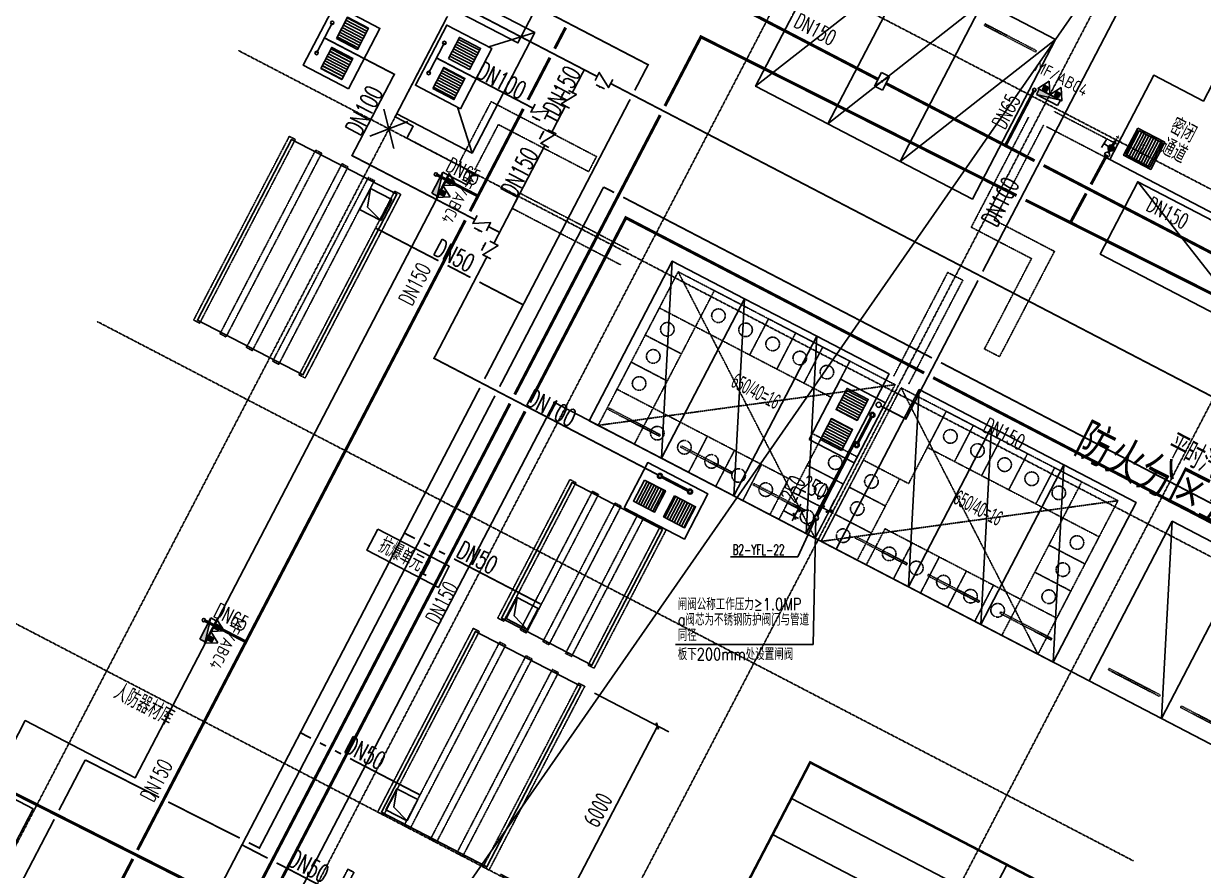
# Model space of a CAD drawing. Extents: x -1466470 to 922624, y -511729 to 590125.
# Drawn here: x -188944 to -154201, y 223114 to 248054 of the extents above; entities that cross this region are included whole.
import ezdxf

# ---------------------------------------------------------------- set-up
doc = ezdxf.new("R2010")
doc.units = 0
doc.header["$LTSCALE"] = 10
doc.header["$MEASUREMENT"] = 0
for name, pattern in [('DASH', [0.35, 0.25, -0.1]), ('X-104 B2平面$0$CENTER', [2, 1.25, -0.25, 0.25, -0.25]), ('X-104 B2平面$0$DOTE', [2.42, 2, -0.2, 0.02, -0.2]), ('X-104 B2平面$1$DASH', [0.35, 0.25, -0.1])]:
    doc.linetypes.add(name, pattern=pattern)
for name, color, linetype, plot in [('104-7 B2核心筒$0$04-不打印_辅助线', 165, 'Continuous', False), ('X-104 B2平面$0$04-不打印_辅助线', 165, 'Continuous', False), ('X-104 B2平面$0$04-不打印_面积', 5, 'Continuous', False)]:
    doc.layers.add(name, color=color, linetype=linetype, plot=plot)
for name, color, linetype in [('DIM_压力废', 3, 'Continuous'), ('EQUIP_消火栓', 7, 'Continuous'), ('EQUIP_消防', 7, 'Continuous'), ('PIPE-中水', 122, 'TG_Z'), ('PIPE-压力废', 31, 'TG_YF'), ('PIPE-消防', 1, 'Continuous'), ('PIPE-给水', 3, 'TG_J'), ('PIPE-通气', 3, 'TG_T'), ('TEXT_压力废', 7, 'Continuous'), ('TEXT_消防', 7, 'Continuous'), ('TEXT_给水', 7, 'Continuous'), ('TEXT_通气', 7, 'Continuous'), ('TWT_DASH', 8, 'DASH'), ('TWT_DIM', 3, 'Continuous'), ('TWT_LEAD', 3, 'Continuous'), ('TWT_水箱', 7, 'Continuous'), ('VALVE_压力废', 7, 'Continuous'), ('VALVE_消防', 7, 'Continuous'), ('VPIPE-压力废', 31, 'Continuous'), ('VPIPE-消防', 1, 'Continuous'), ('VPIPE-通气', 3, 'Continuous'), ('X-104 B2平面$0$$0$A-TECH_结构', 21, 'Continuous'), ('X-104 B2平面$0$02-TEXT_房间', 7, 'Continuous'), ('X-104 B2平面$0$A-I_车位', 9, 'Continuous'), ('X-104 B2平面$0$A-O_防水层', 222, 'Continuous'), ('X-104 B2平面$0$A-SUR_看线', 231, 'Continuous'), ('X-104 B2平面$0$A_AXIS-轴线', 9, 'X-104 B2平面$0$DOTE'), ('X-104 B2平面$0$SURFACE', 6, 'Continuous'), ('X-104 B2平面$0$VPIPE-消防', 1, 'Continuous'), ('X-104 B2平面$0$人防分区指标', 5, 'Continuous'), ('X-104 B2平面$0$抗爆隔墙', 151, 'Continuous'), ('X-104 B2平面$0$文字1', 7, 'Continuous'), ('X-104 B2平面$0$集水坑&', 6, 'Continuous'), ('X-104 B2平面$1$集水坑&', 7, 'Continuous'), ('水-管线-给水低', 1, 'Continuous'), ('水-设备-给水', 7, 'Continuous'), ('水-阀门-给水', 7, 'Continuous')]:
    doc.layers.add(name, color=color, linetype=linetype)
doc.layers.get('X-104 B2平面$0$A-SUR_看线').off()
doc.styles.add('_TCH_DIM_T3', font='ROS1', dxfattribs={"width": 0.8, "bigfont": 'JD'})
doc.styles.add('_TWT_PIPEDN', font='SIMPLEX', dxfattribs={"width": 0.8, "height": 3.5, "bigfont": 'HZTXT'})
doc.styles.add('_TWT_SERIAL', font='COMPLEX', dxfattribs={"width": 0.8, "height": 3.5, "bigfont": 'HZTXT'})
doc.styles.get("Standard").update_dxf_attribs({"font": 'gbenor.shx', "bigfont": 'gbcbig.shx'})
doc.styles.add('TG_LINETYPE', font='romans2.shx', dxfattribs={"width": 0.8, "height": 3, "bigfont": 'hzdf2.shx'})
doc.styles.add('X-104 B2平面$0$20150624地库ZL1_t8_t8$0$20150624地库ZL1_t8_t8$0$华通样式', font='ros1.shx', dxfattribs={"width": 0.7, "height": 3.5, "bigfont": 'jd.shx'})
doc.styles.add('X-104 B2平面$0$_TCH_SPACE', font='ros.shx', dxfattribs={"width": 0.75, "height": 5, "bigfont": 'jd.shx'})
doc.styles.add('X-104 B2平面$0$Arial', font='arial.ttf', dxfattribs={"width": 0.75, "height": 2.5})
doc.linetypes.add('TG_J', pattern='A,2,-0.3,["J",TG_LINETYPE,S=0.1,R=0,X=-0.23,Y=-0.15],0', length=2.3)
doc.linetypes.add('TG_T', pattern='A,2,-0.3,["T",TG_LINETYPE,S=0.1,R=0,X=-0.23,Y=-0.15],0', length=2.3)
doc.linetypes.add('TG_XH', pattern='A,5,-0.6,["XH",TG_LINETYPE,S=0.1,R=0,X=-0.52,Y=-0.15],0', length=5.6)
doc.linetypes.add('TG_YF', pattern='A,2,-0.6,["YF",TG_LINETYPE,S=0.1,R=0,X=-0.52,Y=-0.15],0', length=2.6)
doc.linetypes.add('TG_Z', pattern='A,2,-0.3,["Z",TG_LINETYPE,S=0.1,R=0,X=-0.23,Y=-0.15],0', length=2.3)
doc.dimstyles.new('_TWT_ARCH&&150', dxfattribs={"dimtxt": 525, "dimasz": 150, "dimexe": 375, "dimexo": 450, "dimgap": 150, "dimtad": 1, "dimdec": 0, "dimzin": 0, "dimdsep": 46, "dimtxsty": '_TCH_DIM_T3', "dimblk": 'ARCHTICK', "dimcen": 0.09, "dimclrt": 7, "dimazin": 2, "dimtfac": 1, "dimtdec": 0, "dimtix": 1, "dimtmove": 2, "dimatfit": 3, "dimfxl": 1, "dimtolj": 1, "dimtzin": 0, "dimarcsym": 0})
pattern_1 = [(180, (-432649.534, -553252.195), (-7e-15, -79.375), [])]
pattern_2 = [(180, (350, -250), (-7e-15, -79.375), [])]

# ---------------------------------------------------------------- blocks, each defined once
blk = doc.blocks.new('104-7 B2核心筒$0$1f结构')
at = {"layer": '104-7 B2核心筒$0$04-不打印_辅助线'}
for p, q in [((-400, -450), (400, 450)), ((-400, 450), (400, -450))]:
    blk.add_line(p, q, dxfattribs=at)
at = {"layer": 'Defpoints'}
for p, q in [((-400, -450), (400, 450)), ((-400, 450), (400, -450))]:
    blk.add_line(p, q, dxfattribs=at)
blk = doc.blocks.new('104-7 B2核心筒')
blk.add_blockref('104-7 B2核心筒$0$1f结构', (0, 0))
blk = doc.blocks.new('X-104 B2平面$0$jgfd')
blk.add_lwpolyline([(5300, -1200), (0, -1200), (0, 1200), (5300, 1200), (5300, -1200), (0, 1200)])
at = {"linetype": 'X-104 B2平面$1$DASH', "ltscale": 0.001}
blk.add_lwpolyline([(550, -850), (550, 850), (600, 850), (600, -850)], close=True, dxfattribs=at)
blk = doc.blocks.new('X-104 B2平面$1$A$C51037562')
at = {"layer": 'X-104 B2平面$1$集水坑&'}
h = blk.add_hatch(dxfattribs=at)
h.set_pattern_fill('ANSI31', color=256, scale=50, angle=135)
h.set_pattern_definition(pattern_1)
h.paths.add_polyline_path([(-850, 850), (-50, 850), (-50, 50), (-850, 50)])
for points in [[(-900, 900), (0, 900), (0, 0), (-900, 0)], [(-850, 850), (-50, 850), (-50, 50), (-850, 50)]]:
    blk.add_lwpolyline(points, close=True, dxfattribs=at)
blk = doc.blocks.new('X-104 B2平面$1$12ddddddj')
at = {"layer": 'X-104 B2平面$1$集水坑&', "linetype": 'Continuous'}
h = blk.add_hatch(dxfattribs=at)
h.set_pattern_fill('ANSI31', color=256, scale=50, angle=135)
h.set_pattern_definition(pattern_2)
h.paths.add_polyline_path([(3014056, 294593), (3014756, 294593), (3014756, 293893), (3014056, 293893)])
h.paths.add_polyline_path([(3014056, 293593), (3014756, 293593), (3014756, 292893), (3014056, 292893)])
for points in [[(3015056, 294743), (3013556, 294743), (3013556, 292743), (3015056, 292743)], [(3014056, 294593), (3014756, 294593), (3014756, 293893), (3014056, 293893)], [(3014056, 293593), (3014756, 293593), (3014756, 292893), (3014056, 292893)]]:
    blk.add_lwpolyline(points, close=True, dxfattribs=at)
for centre in [(3013736, 294243), (3013736, 293243)]:
    blk.add_circle(centre, 50, dxfattribs=at)
blk = doc.blocks.new('X-104 B2平面$0$A$C3A6E53F0')
at = {"color": 6, "linetype": 'X-104 B2平面$1$DASH'}
for p, q in [((0, 5100), (7200, 0)), ((7200, 5100), (0, 0)), ((0, 2400), (1500, 2400)), ((1500, -5), (1500, 2400))]:
    blk.add_line(p, q, dxfattribs=at)
for points in [[(0, 5100), (7200, 5100), (7200, 0), (0, 0)], [(0, 4200), (1200, 4200), (1200, 5100), (0, 5100)], [(1500, 5100), (1500, 3900), (2400, 3900), (2400, 5100)], [(2400, 5100), (2400, 3900), (3300, 3900), (3300, 5100)], [(3300, 5100), (3300, 3900), (4200, 3900), (4200, 5100)], [(4200, 5100), (4200, 3900), (5100, 3900), (5100, 5100)], [(5100, 5100), (5100, 3900), (6000, 3900), (6000, 5100)], [(0, 3300), (1200, 3300), (1200, 4200), (0, 4200)], [(7200, 3000), (6000, 3000), (6000, 3900), (7200, 3900)], [(0, 2400), (1200, 2400), (1200, 3300), (0, 3300)], [(7200, 2100), (6000, 2100), (6000, 3000), (7200, 3000)], [(7200, 1200), (6000, 1200), (6000, 2100), (7200, 2100)], [(1500, 0), (1500, 1200), (2400, 1200), (2400, 0)], [(2400, 0), (2400, 1200), (3300, 1200), (3300, 0)], [(3300, 0), (3300, 1200), (4200, 1200), (4200, 0)], [(4200, 0), (4200, 1200), (5100, 1200), (5100, 0)], [(5100, 0), (5100, 1200), (6000, 1200), (6000, 0)]]:
    blk.add_lwpolyline(points, close=True, dxfattribs=at)
for centre in [(500, 4650), (1950, 4500), (2850, 4500), (3750, 4500), (4650, 4500), (5550, 4500), (500, 3750), (6700, 3450), (500, 2850), (6700, 2550), (6700, 1650), (1950, 600), (2850, 600), (3750, 600), (4650, 600), (5550, 600)]:
    blk.add_circle(centre, 200, dxfattribs=at)
blk = doc.blocks.new('104 轴线')
for p, q in [((-162502, 81623), (-103332, 195290)), ((-155052, 77745), (-95881, 191411)), ((-147601, 73866), (-88430, 187532)), ((-140150, 69987), (-80979, 183654)), ((-100664, 136743), (-183422, 179824)), ((-44634, 138691), (-118433, 177109)), ((-56517, 134054), (-122866, 168593)), ((-96508, 144726), (-127022, 160610))]:
    blk.add_line(p, q)
blk = doc.blocks.new('X-104 B2平面$0$A$C026855F6')
at = {"layer": 'X-104 B2平面$0$VPIPE-消防', "linetype": 'Continuous'}
for centre in [(-118350, -32716), (-135969, -35197), (-142803, -48326)]:
    blk.add_circle(centre, 50, dxfattribs=at)
blk = doc.blocks.new('X-104 B2平面')
at = {"layer": 'X-104 B2平面$0$$0$A-TECH_结构', "linetype": 'X-104 B2平面$1$DASH'}
for points in [[(6271, 245251), (9088, 250662), (8910, 250754), (6094, 245343)], [(7047, 244847), (9864, 250258), (9686, 250350), (6870, 244939)], [(7823, 244443), (10640, 249854), (10463, 249946), (7646, 244535)], [(8599, 244039), (11416, 249449), (11239, 249542), (8422, 244131)], [(9376, 243635), (12192, 249045), (12015, 249138), (9198, 243727)], [(15226, 236473), (17350, 240553), (17173, 240646), (15049, 236566)], [(15892, 236127), (18016, 240207), (17838, 240300), (15714, 236219)], [(16557, 235781), (18681, 239861), (18504, 239953), (16379, 235873)], [(17222, 235434), (19346, 239515), (19169, 239607), (17045, 235527)], [(17887, 235088), (20011, 239168), (19834, 239261), (17710, 235180)], [(11689, 230761), (14506, 236172), (14328, 236264), (11512, 230853)], [(12465, 230357), (15282, 235768), (15105, 235860), (12288, 230449)], [(13241, 229953), (16058, 235364), (15881, 235456), (13064, 230045)], [(14018, 229549), (16834, 234960), (16657, 235052), (13840, 229641)], [(14794, 229145), (17610, 234556), (17433, 234648), (14616, 229237)], [(7536, 222777), (10815, 229074), (10637, 229167), (7359, 222869)]]:
    blk.add_lwpolyline(points, close=True, dxfattribs=at)
at = {"layer": 'X-104 B2平面$0$02-TEXT_房间'}
blk.add_lwpolyline([(11517, 239187), (13623, 238090), (13300, 237469), (11193, 238566), (11517, 239187)], dxfattribs=at)
at = {"layer": 'X-104 B2平面$0$04-不打印_辅助线'}
for points in [[(65299, 233857), (57254, 238045), (58131, 239730), (51833, 243008), (50725, 240880), (44915, 243905), (46024, 246034), (39770, 249289), (38662, 247160), (33074, 250069), (34367, 252553), (35830, 251791), (39408, 258664)], [(13551, 254256), (12028, 251329), (12560, 251052), (12375, 250698), (14326, 249681), (14142, 249327), (13610, 249604), (4375, 231863), (1137, 233549), (121, 231597), (1366, 230949), (-782, 226824)], [(-531, 226449), (6298, 222895), (16718, 242912), (56769, 222063), (58962, 226276)]]:
    blk.add_lwpolyline(points, dxfattribs=at)
at = {"layer": 'X-104 B2平面$0$04-不打印_面积', "color": 250}
blk.add_lwpolyline([(8144, 220040), (87941, 334854), (105556, 334854)], dxfattribs=at)
at = {"layer": 'X-104 B2平面$0$A-O_防水层'}
for points in [[(6205, 245341), (8976, 250663), (12080, 249047), (9310, 243725)], [(11624, 230852), (14394, 236174), (17499, 234558), (14728, 229236)]]:
    blk.add_lwpolyline(points, close=True, dxfattribs=at)
blk.add_lwpolyline([(15161, 236564), (17822, 235178), (19900, 239170), (17239, 240555), (15161, 236564)], dxfattribs=at)
at = {"layer": 'X-104 B2平面$0$人防分区指标', "color": 1, "const_width": 75}
blk.add_lwpolyline([(19262, 222737), (30366, 216956), (35352, 226536), (24249, 232316)], close=True, dxfattribs=at)
at = {"layer": 'X-104 B2平面$0$人防分区指标', "color": 1}
for points in [[(23695, 231252), (34798, 225472)], [(23141, 230187), (34244, 224407)], [(30043, 229300), (25056, 219720)]]:
    blk.add_lwpolyline(points, dxfattribs=at)
at = {"layer": 'X-104 B2平面$0$抗爆隔墙', "linetype": 'X-104 B2平面$1$DASH'}
for p, q in [((33305, 250513), (31442, 251482)), ((33074, 250069), (31211, 251039)), ((15704, 249078), (18897, 247416)), ((15473, 248634), (18666, 246972)), ((26708, 243688), (28300, 246747)), ((28744, 246516), (28300, 246747)), ((27151, 243457), (28744, 246516))]:
    blk.add_line(p, q, dxfattribs=at)
at = {"layer": 'X-104 B2平面$0$抗爆隔墙'}
blk.add_line((15704, 249078), (15473, 248634), dxfattribs=at)
at = {"layer": 'X-104 B2平面$0$抗爆隔墙', "linetype": 'X-104 B2平面$1$DASH'}
for points in [[(13929, 250001), (13929, 250001), (14853, 251776), (17957, 250159), (17726, 249715), (15066, 251101), (14373, 249770), (14373, 249770)], [(31122, 251085), (29667, 248290), (31442, 247366), (29825, 244262), (29381, 244493), (30767, 247154), (28993, 248077), (30679, 251316)]]:
    blk.add_lwpolyline(points, dxfattribs=at)
at = {"layer": 'X-104 B2平面$1$集水坑&', "linetype": 'Continuous'}
for p, q in [((14789, 253386), (16138, 253811)), ((13866, 251612), (14291, 250263))]:
    blk.add_line(p, q, dxfattribs=at)
blk.add_lwpolyline([(13921, 254966), (16138, 253811), (14291, 250263), (12074, 251417)], dxfattribs=at)
at = {"linetype": 'X-104 B2平面$0$CENTER', "rotation": 332.5001227492888}
blk.add_blockref('104-7 B2核心筒', (11843, 250975), dxfattribs=at)
at = {"layer": 'X-104 B2平面$0$A-I_车位', "xscale": -1}
for p, rotation in [((11494, 257019), 152.500000000127), ((18805, 241825), 242.5000000001245), ((20934, 240717), 242.5000000001245), ((23063, 239609), 242.5000000001245), ((26079, 238039), 242.5000000001245), ((28207, 236931), 242.5000000001245), ((30336, 235823), 242.5000000001245), ((33529, 234160), 242.5000000001245), ((35658, 233052), 242.5000000001245)]:
    blk.add_blockref('X-104 B2平面$0$jgfd', p, dxfattribs=dict(at, rotation=rotation))
at = {"layer": 'X-104 B2平面$0$A-I_车位'}
for p, rotation in [((26155, 256377), 242.5000000001566), ((28283, 255269), 242.5000000001566), ((30412, 254160), 242.5000000001566), ((38045, 245903), 152.5000000001624)]:
    blk.add_blockref('X-104 B2平面$0$jgfd', p, dxfattribs=dict(at, rotation=rotation))
at = {"layer": 'X-104 B2平面$0$A-SUR_看线'}
blk.add_blockref('X-104 B2平面$0$A$C026855F6', (149199, 284830), dxfattribs=at)
at = {"layer": 'X-104 B2平面$0$A_AXIS-轴线', "rotation": 7.045863037328646e-07}
blk.add_blockref('104 轴线', (130274, 84690), dxfattribs=at)
at = {"layer": 'X-104 B2平面$0$SURFACE', "rotation": 152.5000000001263}
blk.add_blockref('X-104 B2平面$0$A$C3A6E53F0', (26748, 243440), dxfattribs=at)
at = {"layer": 'X-104 B2平面$0$SURFACE', "xscale": -1, "rotation": 152.499972250772}
blk.add_blockref('X-104 B2平面$0$A$C3A6E53F0', (26925, 243348), dxfattribs=at)
at = {"layer": 'X-104 B2平面$1$集水坑&', "color": 1, "linetype": 'Continuous', "xscale": -1, "rotation": 152.5000000001351}
blk.add_blockref('X-104 B2平面$1$12ddddddj', (-2527636, 1905794), dxfattribs=at)
at = {"layer": 'X-104 B2平面$1$集水坑&', "linetype": 'Continuous', "xscale": -1}
for p, rotation in [((-2524332, 1905210), 152.4998697470556), ((1672405, 2778108), 62.50013025319121)]:
    blk.add_blockref('X-104 B2平面$1$12ddddddj', p, dxfattribs=dict(at, rotation=rotation))
at = {"layer": 'X-104 B2平面$1$集水坑&', "xscale": -1, "rotation": 62.5002222897244}
blk.add_blockref('X-104 B2平面$1$A$C51037562', (34277, 249781), dxfattribs=at)
at = {"layer": 'X-104 B2平面$1$集水坑&', "linetype": 'Continuous', "rotation": 152.5000141866211}
blk.add_blockref('X-104 B2平面$1$12ddddddj', (2834702, -888930), dxfattribs=at)
at = {"layer": 'X-104 B2平面$0$02-TEXT_房间', "style": 'X-104 B2平面$0$_TCH_SPACE', "width": 0.75}
for s, height, p in [('密闭', 520.9, (34792, 250882, 0)), ('通道', 520.9, (34521, 250275)), ('平时汽车库', 744.2, (34682, 241395, 0)), ('抗爆单元1', 482.2, (11494, 238544)), ('人防器材库', 520.9, (3695, 234222))]:
    blk.add_text(s, height=height, rotation=332.5, dxfattribs=at).set_placement(p)
at = {"layer": 'X-104 B2平面$0$02-TEXT_房间', "color": 1, "style": 'X-104 B2平面$0$Arial', "width": 0.75}
blk.add_text('防火分区五：2044.36㎡', height=1000, rotation=333.046, dxfattribs=at).set_placement((31981, 241493))
at = {"layer": 'X-104 B2平面$0$04-不打印_辅助线', "style": 'X-104 B2平面$0$_TCH_SPACE', "width": 0.529412}
for p in [(21884, 243399), (28433, 239962)]:
    blk.add_text('650/40=16', height=446.2, rotation=332.5, dxfattribs=at).set_placement(p)
blk = doc.blocks.new('X-104 B2平面$0$A$C51037562')
at = {"layer": 'X-104 B2平面$0$集水坑&'}
h = blk.add_hatch(dxfattribs=at)
h.set_pattern_fill('ANSI31', color=256, scale=50, angle=135)
h.set_pattern_definition(pattern_1)
h.paths.add_polyline_path([(-850, 850), (-50, 850), (-50, 50), (-850, 50)])
for points in [[(-900, 900), (0, 900), (0, 0), (-900, 0)], [(-850, 850), (-50, 850), (-50, 50), (-850, 50)]]:
    blk.add_lwpolyline(points, close=True, dxfattribs=at)
at = {"layer": 'X-104 B2平面$0$文字1', "style": 'X-104 B2平面$0$20150624地库ZL1_t8_t8$0$20150624地库ZL1_t8_t8$0$华通样式', "width": 0.7}
blk.add_text('JSK2', height=175, dxfattribs=at).set_placement((-608, 407))
blk = doc.blocks.new('X-104 B2平面$0$12ddddddj')
at = {"layer": 'X-104 B2平面$0$集水坑&', "linetype": 'Continuous'}
h = blk.add_hatch(dxfattribs=at)
h.set_pattern_fill('ANSI31', color=256, scale=50, angle=135)
h.set_pattern_definition(pattern_2)
h.paths.add_polyline_path([(3014056, 294593), (3014756, 294593), (3014756, 293893), (3014056, 293893)])
h.paths.add_polyline_path([(3014056, 293593), (3014756, 293593), (3014756, 292893), (3014056, 292893)])
for points in [[(3015056, 294743), (3013556, 294743), (3013556, 292743), (3015056, 292743)], [(3014056, 294593), (3014756, 294593), (3014756, 293893), (3014056, 293893)], [(3014056, 293593), (3014756, 293593), (3014756, 292893), (3014056, 292893)]]:
    blk.add_lwpolyline(points, close=True, dxfattribs=at)
for centre in [(3013736, 294243), (3013736, 293243)]:
    blk.add_circle(centre, 50, dxfattribs=at)
blk = doc.blocks.new('$VALVE$00000497')
for p, q in [((78, 138), (-78, 138)), ((0, 50), (0, 138))]:
    blk.add_line(p, q)
at = {"const_width": 49.6}
blk.add_lwpolyline([(25, 0, 1), (-25, 0, 1)], format="xyb", close=True, dxfattribs=at)
blk.add_circle((0, 0), 50)
blk = doc.blocks.new('$TwtSys$00000320')
at = {"const_width": 20}
for points in [[(0, 0), (0, -121)], [(-37, -83), (37, -83)]]:
    blk.add_lwpolyline(points, dxfattribs=at)
blk = doc.blocks.new('dfgdfgsdfgsdgdfgsdg')
at = {"layer": '水-管线-给水低', "linetype": 'Continuous', "ltscale": 1.5, "const_width": 90}
blk.add_lwpolyline([(-126574, 248570), (-126363, 248231)], dxfattribs=at)
at = {"layer": '水-管线-给水低', "linetype": 'Continuous'}
blk.add_circle((-126614, 248634), 75, dxfattribs=at)
at = {"layer": '水-设备-给水', "xscale": 1.5, "yscale": 1.5, "zscale": 1.5, "rotation": 32.01380127646564}
blk.add_blockref('$TwtSys$00000320', (-126363, 248231), dxfattribs=at)
at = {"layer": '水-阀门-给水', "xscale": 1.8, "yscale": 1.8, "zscale": 1.8, "rotation": 302.0138012764656}
blk.add_blockref('$VALVE$00000497', (-126491, 248436), dxfattribs=at)
blk = doc.blocks.new('$TWTSYS$00000546')
h = blk.add_hatch()
h.set_pattern_fill('ANSI31', color=256, scale=200, style=0)
h.set_pattern_definition([(45, (-38543.802, -6670.83), (-17.67767, 17.67767), [])])
h.paths.add_polyline_path([(-65, 174), (65, 174), (65, 44), (-65, 44)])
for points in [[(0, 344), (-198, 0), (198, 0)], [(-65, 174), (65, 174), (65, 44), (-65, 44)]]:
    blk.add_lwpolyline(points, close=True)
blk = doc.blocks.new('$TwtSys$00000434')
for p, q in [((-0.5, 0.5), (-0.5, -0.5)), ((-0.5, -0.5), (0.5, 0.5)), ((0.5, 0.5), (-0.5, 0.5)), ((0.5, -0.5), (0.5, 0.5)), ((-0.5, -0.5), (0.5, -0.5))]:
    blk.add_line(p, q)
blk.add_solid([(0.5, -0.5), (0.5, 0.5), (-0.5, -0.5)])
blk = doc.blocks.new('$VALVE$00000763')
for p, q in [((-72, -125), (72, 125)), ((-72, 125), (72, 125)), ((-72, -125), (-72, 125)), ((72, -125), (72, 125)), ((-72, -125), (72, -125))]:
    blk.add_line(p, q)
at = {"const_width": 21.1}
blk.add_lwpolyline([(0, -11, 1), (0, 11, 1)], format="xyb", close=True, dxfattribs=at)
for p in [(-72, 0), (72, 0)]:
    blk.add_point(p)
at = {"color": 7, "flags": 9}
for tag in ['XSIZE', 'YSIZE']:
    blk.add_attdef(tag, (0, 0), '', height=0.5, rotation=90, dxfattribs=at)
blk = doc.blocks.new('_ArchTick')
at = {"color": 0, "linetype": 'ByBlock', "const_width": 0.4}
blk.add_lwpolyline([(-0.5, -0.5), (0.5, 0.5)], dxfattribs=at)
blk = doc.blocks.new('*D116')
at = {"layer": 'Defpoints', "color": 0, "transparency": 16777216}
for p in [(-172532, 228538), (-170281, 227366), (-175302, 223216)]:
    blk.add_point(p, dxfattribs=at)
at = {"layer": 'TWT_DIM', "color": 0, "lineweight": -2, "transparency": 16777216}
for p, q in [((-172132, 228330), (-169948, 227193)), ((-173051, 222044), (-170281, 227366)), ((-174903, 223008), (-172718, 221871))]:
    blk.add_line(p, q, dxfattribs=at)
at = {"layer": 'TWT_DIM', "color": 0, "lineweight": -2, "transparency": 16777216, "xscale": 150, "yscale": 150, "zscale": 150}
for p, rotation in [((-170281, 227366), 62.50001387500741), ((-173051, 222044), 242.5000138750074)]:
    blk.add_blockref('_ArchTick', p, dxfattribs=dict(at, rotation=rotation))
at = {"layer": 'TWT_DIM', "color": 7, "transparency": 16777216, "insert": (-172032, 224895), "char_height": 525, "attachment_point": 5, "rotation": 62.5, "style": '_TCH_DIM_T3'}
blk.add_mtext('\\A1;6000', dxfattribs=at)
blk = doc.blocks.new('*D126')
at = {"layer": 'Defpoints', "color": 0, "transparency": 16777216}
for p in [(-165610, 233496), (-165224, 233696), (-165388, 233381)]:
    blk.add_point(p, dxfattribs=at)
at = {"layer": 'TWT_DIM', "color": 0, "lineweight": -2, "transparency": 16777216}
for p, q in [((-165446, 233812), (-165579, 233881)), ((-165402, 233896), (-165273, 234144)), ((-165180, 233780), (-165051, 234029)), ((-165446, 233812), (-165224, 233696)), ((-165224, 233696), (-165091, 233627))]:
    blk.add_line(p, q, dxfattribs=at)
at = {"layer": 'TWT_DIM', "color": 0, "lineweight": -2, "transparency": 16777216, "xscale": 150, "yscale": 150, "zscale": 150}
for p, rotation in [((-165446, 233812), 332.5000141866208), ((-165224, 233696), 152.5000141866208)]:
    blk.add_blockref('_ArchTick', p, dxfattribs=dict(at, rotation=rotation))
at = {"layer": 'TWT_DIM', "color": 7, "transparency": 16777216, "insert": (-165657, 234386), "char_height": 525, "attachment_point": 5, "rotation": 332.5, "style": '_TCH_DIM_T3'}
blk.add_mtext('\\A1;250', dxfattribs=at)
blk = doc.blocks.new('*D127')
at = {"layer": 'Defpoints', "color": 0, "transparency": 16777216}
for p in [(-166128, 233766), (-165610, 233496), (-165725, 233275)]:
    blk.add_point(p, dxfattribs=at)
at = {"layer": 'TWT_DIM', "color": 0, "lineweight": -2, "transparency": 16777216}
for p, q in [((-166009, 233704), (-166460, 233939)), ((-166128, 233766), (-166058, 233899)), ((-166124, 233482), (-166576, 233717)), ((-166243, 233544), (-166312, 233411)), ((-166243, 233544), (-166128, 233766))]:
    blk.add_line(p, q, dxfattribs=at)
at = {"layer": 'TWT_DIM', "color": 0, "lineweight": -2, "transparency": 16777216, "xscale": 150, "yscale": 150, "zscale": 150}
for p, rotation in [((-166128, 233766), 242.4987784513766), ((-166243, 233544), 62.49877845137664)]:
    blk.add_blockref('_ArchTick', p, dxfattribs=dict(at, rotation=rotation))
at = {"layer": 'TWT_DIM', "color": 7, "transparency": 16777216, "insert": (-166285, 234358), "char_height": 525, "attachment_point": 5, "rotation": 62.4988, "style": '_TCH_DIM_T3'}
blk.add_mtext('\\A1;250', dxfattribs=at)
blk = doc.blocks.new('$VALVE$00000315')
blk.add_line((-75, 125), (75, 125))
blk.add_lwpolyline([(-125, -75), (-125, 75), (125, -75), (125, 75)])
for p in [(-125, 0), (125, 0)]:
    blk.add_point(p)
blk.add_solid([(0, 125), (0, 150), (75, 125)])

msp = doc.modelspace()

# ---------------------------------------------------------------- hatches: boundary and pattern name
at = {"layer": 'PIPE-中水', "linetype": 'TG_Z'}
for points in [[(-181998.7, 223772), (-182010.6, 223748.5), (-181987.4, 223736.8)], [(-181998.7, 223772), (-181975.4, 223759.8), (-181987.4, 223736.8)]]:
    msp.add_hatch(color=256, dxfattribs=at).paths.add_polyline_path(points)
at = {"layer": 'PIPE-压力废', "linetype": 'TG_YF'}
for points in [[(-178026.9, 246561.6), (-178014.8, 246584.8), (-177991.5, 246572.7)], [(-178026.9, 246561.6), (-178003.6, 246549.4), (-177991.5, 246572.7)], [(-179273.3, 244167.3), (-179296.6, 244179.4), (-179308.7, 244156.1)], [(-179273.3, 244167.3), (-179285.4, 244144), (-179308.7, 244156.1)], [(-176857.1, 238196.2), (-176880.4, 238208.4), (-176892.5, 238185.1)], [(-176857.1, 238196.2), (-176869.2, 238173), (-176892.5, 238185.1)]]:
    msp.add_hatch(color=256, dxfattribs=at).paths.add_polyline_path(points)
at = {"layer": 'PIPE-消防', "linetype": 'TG_XH'}
for points in [[(-171207.5, 242336), (-171247.4, 242356.8), (-171226.6, 242396.7)], [(-171207.5, 242336), (-171186.7, 242375.9), (-171226.6, 242396.7)]]:
    msp.add_hatch(color=256, dxfattribs=at).paths.add_polyline_path(points)
at = {"layer": 'PIPE-给水', "linetype": 'Continuous'}
for points in [[(-168998.1, 247663.1), (-169038, 247683.9), (-169017.5, 247723.3)], [(-168998.1, 247663.1), (-168977.9, 247703.3), (-169017.5, 247723.3)]]:
    msp.add_hatch(color=256, dxfattribs=at).paths.add_polyline_path(points)
at = {"layer": 'PIPE-给水', "linetype": 'TG_J'}
for points in [[(-170552.8, 246842.1), (-170540.7, 246865.4), (-170517.4, 246853.3)], [(-170552.8, 246842.1), (-170529.6, 246830), (-170517.4, 246853.3)]]:
    msp.add_hatch(color=6, dxfattribs=at).paths.add_polyline_path(points)
at = {"layer": 'PIPE-通气'}
for points in [[(-162962.3, 236409.2), (-162974.4, 236385.9), (-162951.2, 236373.8)], [(-162962.3, 236409.2), (-162939, 236397), (-162951.2, 236373.8)]]:
    msp.add_hatch(color=256, dxfattribs=at).paths.add_polyline_path(points)

# ---------------------------------------------------------------- linework, layer by layer
at = {"layer": 'DIM_压力废'}
for p, q in [((-165610.6, 233494.3), (-166140.6, 232349)), ((-166140.6, 232349), (-168125.9, 232349))]:
    msp.add_line(p, q, dxfattribs=at)
at = {"layer": 'PIPE-中水', "linetype": 'TG_Z', "ltscale": 1.5, "const_width": 52.5}
for points in [[(-171864.1, 243240.4), (-174925.4, 237359.7)], [(-171863.6, 243241.3), (-171864.1, 243240.4)], [(-171864.1, 243240.4), (-171553.7, 243078.8)], [(-171287.5, 242940.2), (-162195.4, 238207.2)], [(-161929.3, 238068.6), (-135895.8, 224516.5)], [(-175063.9, 237093.6), (-181998.7, 223772)], [(-187130.1, 226367.6), (-187901, 224886.6)], [(-187130.1, 226367.6), (-184952.8, 225266.2)], [(-184685.1, 225130.8), (-182578.8, 224065.4)], [(-188039.6, 224620.5), (-189092.3, 222598.2)], [(-182311.1, 223929.9), (-181998.7, 223772)]]:
    msp.add_lwpolyline(points, dxfattribs=at)
at = {"layer": 'PIPE-压力废', "ltscale": 1.5, "const_width": 52.5}
for points in [[(-178709.5, 249960.8), (-172433.6, 246693.8)], [(-172781.9, 246024.7), (-172433.6, 246693.8)], [(-173218.5, 245186), (-172989.7, 245625.5)], [(-173385, 244866.2), (-173218.5, 245186)], [(-174926.7, 241904.6), (-173592.8, 244467)]]:
    msp.add_lwpolyline(points, dxfattribs=at)
at = {"layer": 'PIPE-压力废', "linetype": 'TG_YF', "ltscale": 1.5, "const_width": 52.5}
for points in [[(-180084.8, 247632.8), (-179853.9, 248076.3)], [(-180315.7, 247189.3), (-180084.8, 247632.8)], [(-180084.8, 247632.8), (-178026.9, 246561.6)], [(-176784.6, 247042.2), (-176553.7, 247485.7)], [(-177015.5, 246598.7), (-176784.6, 247042.2)], [(-176784.6, 247042.2), (-173944, 245563.5)], [(-172433.6, 246693.8), (-172054.3, 246496.4)], [(-179273.3, 244167.3), (-178026.9, 246561.6)], [(-171655.2, 246288.6), (-134469.7, 226931.2)], [(-173544.9, 245355.7), (-173218.6, 245185.9)], [(-179273.3, 244167.3), (-175652.1, 242282.2)], [(-175253, 242074.4), (-174926.7, 241904.6)], [(-175093.1, 241584.9), (-174926.7, 241904.6)], [(-176857.1, 238196.2), (-175300.9, 241185.7)], [(-176857.1, 238196.2), (-170271.4, 234767.9)]]:
    msp.add_lwpolyline(points, dxfattribs=at)
at = {"layer": 'PIPE-压力废', "linetype": 'Continuous', "ltscale": 1.5, "const_width": 90}
for points in [[(-163984.2, 236462), (-164376.7, 235708)], [(-165575.8, 233563.3), (-164450.8, 235773.9)], [(-169384.3, 234306.2), (-170138.3, 234698.6)]]:
    msp.add_lwpolyline(points, dxfattribs=at)
at = {"layer": 'PIPE-消防', "linetype": 'TG_XH', "ltscale": 1.5, "const_width": 90}
for points in [[(-171644.5, 250506.4), (-163780.1, 246412.4)], [(-172981.8, 247937.4), (-173305, 247316.5)], [(-173443.5, 247050.4), (-174090, 245808.6)], [(-163550, 246292.6), (-160031.6, 244461.1)], [(-159181.4, 246094.3), (-160031.6, 244461.1)], [(-174228.5, 245542.5), (-175798.1, 242527.3)], [(-160031.6, 244461.1), (-159172.6, 244013.9)], [(-158906.5, 243875.4), (-150879.4, 239696.7)], [(-176800, 243612.6), (-175564.6, 242976)], [(-175936.6, 242261.2), (-182398.8, 229847.5)], [(-171207.5, 242336), (-174038.4, 236898)], [(-171207.5, 242336), (-162425.8, 237764.6)], [(-162159.7, 237626), (-148308.8, 230415.7)], [(-174176.9, 236631.9), (-181877.3, 221839.6)], [(-183634.2, 230484.2), (-182398.8, 229847.5)], [(-182398.8, 229847.5), (-185589.9, 223717.6)], [(-185728.4, 223451.4), (-186864.3, 221269.3)]]:
    msp.add_lwpolyline(points, dxfattribs=at)
at = {"layer": 'PIPE-给水', "color": 6, "linetype": 'TG_J', "ltscale": 1.5, "const_width": 52.5}
for points in [[(-178247.7, 250847.8), (-170552.8, 246842.1)], [(-170552.8, 246842.1), (-170945.3, 246088.2)], [(-171083.8, 245822.1), (-174233.6, 239771.5)], [(-174233.6, 239771.5), (-175368.9, 237590.6)], [(-175507.4, 237324.5), (-177732.4, 233050.3)], [(-177732.4, 233050.3), (-180793.5, 227170.1)], [(-180793.5, 227170.1), (-182513.2, 223866.4)], [(-182513.2, 223866.4), (-183215.9, 222516.7)]]:
    msp.add_lwpolyline(points, dxfattribs=at)
at = {"layer": 'PIPE-给水', "linetype": 'Continuous', "ltscale": 1.5, "const_width": 90}
for points in [[(-168998.1, 247663.1), (-170058.3, 245626.4)], [(-159705.4, 242990.3), (-168998.1, 247663.1)], [(-170196.8, 245360.3), (-174481.9, 237128.9)], [(-157039.1, 244193.5), (-157510.9, 243318)], [(-158117.7, 242192), (-159437.4, 242855.6)], [(-157653.2, 243053.9), (-158117.7, 242192)], [(-139995, 233078.9), (-158117.7, 242192)], [(-174620.4, 236862.8), (-182388.7, 221939.9)], [(-189662.7, 225609.6), (-179091.1, 220262.2)]]:
    msp.add_lwpolyline(points, dxfattribs=at)
at = {"layer": 'PIPE-给水', "linetype": 'TG_J', "ltscale": 1.5, "const_width": 52.5}
for points in [[(-178579.6, 242033.9), (-176726.3, 241069.1)], [(-176460.2, 240930.6), (-175785.6, 240579.4)], [(-175519.5, 240440.9), (-174233.6, 239771.5)], [(-177732.4, 233050.3), (-177422, 232888.7)], [(-177155.9, 232750.2), (-176978.4, 232657.8)], [(-176712.3, 232519.3), (-176534.9, 232427)], [(-176268.8, 232288.4), (-173724, 230963.7)], [(-180793.5, 227170.1), (-180483, 227008.5)], [(-180216.9, 226870), (-180039.5, 226777.6)], [(-179773.4, 226639.1), (-179596, 226546.7)], [(-179329.9, 226408.2), (-177260.9, 225331.2)], [(-182513.2, 223866.4), (-181759.3, 223473.9)], [(-181493.2, 223335.4), (-178875.1, 221972.5)]]:
    msp.add_lwpolyline(points, dxfattribs=at)
at = {"layer": 'PIPE-通气', "ltscale": 1.5, "const_width": 52.5}
for points in [[(-160700.1, 240754.9), (-156535.1, 248755.7)], [(-162962.3, 236409.2), (-160838.6, 240488.8)], [(-163697.1, 236791.7), (-162962.3, 236409.2)]]:
    msp.add_lwpolyline(points, dxfattribs=at)
at = {"layer": 'TWT_DASH'}
for points in [[(-183759.1, 239230.8), (-180942.4, 244641.6), (-181119.8, 244733.9), (-183936.5, 239323.2)], [(-182983, 238826.8), (-180166.3, 244237.6), (-180343.7, 244329.9), (-183160.4, 238919.1)], [(-182206.8, 238422.8), (-179390.2, 243833.5), (-179567.6, 243925.9), (-182384.2, 238515.1)], [(-181430.7, 238018.7), (-178614, 243429.5), (-178791.4, 243521.9), (-181608.1, 238111.1)], [(-180654.6, 237614.7), (-177837.9, 243025.5), (-178015.3, 243117.8), (-180832, 237707.1)], [(-174803.8, 230453.2), (-172679.7, 234533.5), (-172857.1, 234625.8), (-174981.2, 230545.6)], [(-174138.5, 230106.9), (-172014.5, 234187.2), (-172191.9, 234279.5), (-174315.9, 230199.3)], [(-173473.2, 229760.6), (-171349.2, 233840.9), (-171526.6, 233933.2), (-173650.6, 229853)], [(-172808, 229414.3), (-170683.9, 233494.6), (-170861.3, 233586.9), (-172985.4, 229506.7)], [(-172142.7, 229068), (-170018.7, 233148.2), (-170196.1, 233240.6), (-172320.1, 229160.3)], [(-178341, 224741.1), (-175524.3, 230151.9), (-175701.7, 230244.3), (-178518.4, 224833.5)], [(-177564.8, 224337.1), (-174748.2, 229747.9), (-174925.6, 229840.2), (-177742.2, 224429.5)], [(-176788.7, 223933.1), (-173972, 229343.9), (-174149.4, 229436.2), (-176966.1, 224025.4)], [(-176012.6, 223529.1), (-173195.9, 228939.8), (-173373.3, 229032.2), (-176190, 223621.4)], [(-175236.4, 223125), (-172419.8, 228535.8), (-172597.2, 228628.1), (-175413.8, 223217.4)], [(-182495.3, 216760.8), (-179216.9, 223058.5), (-179394.3, 223150.9), (-182672.7, 216853.1)]]:
    msp.add_lwpolyline(points, close=True, dxfattribs=at)
at = {"layer": 'TWT_LEAD'}
for p, q in [((-165610.6, 233494.3), (-165689.6, 229764.2)), ((-165610.6, 233494.3), (-165689.6, 229764.2)), ((-165689.6, 229764.2), (-169750.6, 229764.2))]:
    msp.add_line(p, q, dxfattribs=at)
at = {"layer": 'TWT_水箱'}
for p, q in [((-178726, 243199.1, 90.4), (-178813.1, 242652.6, 90.4)), ((-178428.3, 242255, 90.4), (-178813.1, 242652.6, 90.4)), ((-174414.2, 231153.8, -114.8), (-174501.4, 230607.4, -114.8)), ((-174116.5, 230209.7, -114.8), (-174501.4, 230607.4, -114.8)), ((-177951.1, 225521.3, 90.4), (-178038.3, 224974.9, 90.4)), ((-177653.4, 224577.2, 90.4), (-178038.3, 224974.9, 90.4))]:
    msp.add_line(p, q, dxfattribs=at)
for points in [[(-180720.2, 237705.2), (-177949.7, 243027.3), (-181054.2, 244643.4), (-183824.7, 239321.4)], [(-178428.3, 242255), (-178105, 242875.9), (-178726, 243199.1), (-179049.2, 242578.2)], [(-172208.3, 229158.5), (-170130.5, 233150.1), (-172791.5, 234535.3), (-174869.4, 230543.8)], [(-174116.5, 230209.7), (-173793.3, 230830.6), (-174414.2, 231153.8), (-174737.4, 230532.9)], [(-175302, 223215.5), (-172531.6, 228537.6), (-175636.1, 230153.7), (-178406.6, 224831.7)], [(-177653.4, 224577.2), (-177330.2, 225198.1), (-177951.1, 225521.3), (-178274.3, 224900.4)]]:
    msp.add_lwpolyline(points, close=True, dxfattribs=at)
at = {"layer": 'VPIPE-压力废', "linetype": 'Continuous'}
for centre in [(-163949.6, 236528.5), (-164411.3, 235641.5), (-170204.8, 234733.3), (-169317.8, 234271.5), (-165609.8, 233496.4)]:
    msp.add_circle(centre, 75, dxfattribs=at)
at = {"layer": 'VPIPE-消防', "linetype": 'Continuous'}
for centre in [(-159178.4, 246100.2), (-176800, 243612.6), (-183634.2, 230484.2)]:
    msp.add_circle(centre, 50, dxfattribs=at)
at = {"layer": 'VPIPE-通气', "linetype": 'Continuous'}
msp.add_circle((-163763.7, 236826.3), 75, dxfattribs=at)

# ---------------------------------------------------------------- block references
msp.add_blockref('X-104 B2平面', (-190030.1, -6020))
at = {"rotation": 116.6698916301988}
msp.add_blockref('dfgdfgsdfgsdgdfgsdg', (8311, 468935.9, -67187.3), dxfattribs=at)
at = {"layer": 'EQUIP_消火栓', "xscale": 700, "yscale": 180, "zscale": 700}
for p, rotation in [((-158764.7, 245881.1), 152.4926004040277), ((-176679.5, 243324.4), 242.5000135128928), ((-183513.7, 230196), 242.5000135128928)]:
    msp.add_blockref('$TwtSys$00000434', p, dxfattribs=dict(at, rotation=rotation))
at = {"layer": 'EQUIP_消防', "xscale": -1, "rotation": 332.5002316161206}
for p in [(-158899.1, 246052.6), (-158547.2, 245869.3)]:
    msp.add_blockref('$TWTSYS$00000546', p, dxfattribs=at)
at = {"layer": 'EQUIP_消防', "rotation": 242.5000135128928}
for p in [(-176508.1, 243458.8), (-176691.3, 243106.8), (-183342.3, 230330.4), (-183525.5, 229978.4)]:
    msp.add_blockref('$TWTSYS$00000546', p, dxfattribs=at)
at = {"layer": 'VALVE_压力废', "zscale": 1.8}
for p, xscale, yscale, rotation in [((-171854.7, 246392.5), -1.8, -1.8, 332.5001227444201), ((-172885.8, 245825.1), 1.8, 1.8, 62.50012274756306), ((-173744.4, 245459.6), 1.8, -1.8, 332.5001227444202), ((-173488.9, 244666.6), 1.8, 1.8, 62.50012274756303), ((-175452.6, 242178.3), 1.8, -1.8, 332.5001227435188), ((-175197, 241385.3), 1.8, 1.8, 62.50012274756279)]:
    msp.add_blockref('$VALVE$00000315', p, dxfattribs=dict(at, xscale=xscale, yscale=yscale, rotation=rotation))
at = {"layer": 'VALVE_消防', "xscale": -1.8, "yscale": -1.8, "zscale": 1.8, "rotation": 332.4999861254489}
msp.add_blockref('$VALVE$00000763', (-163665.1, 246352.5), dxfattribs=at)
at = {"layer": 'X-104 B2平面$0$集水坑&', "linetype": 'Continuous', "xscale": -1}
for p, rotation in [((-2717662.5, 1899780.2), 152.4998697470556), ((-2714362.3, 1899189.6), 152.4998697470556), ((1482374.5, 2772087.6), 62.50013025319121)]:
    msp.add_blockref('X-104 B2平面$0$12ddddddj', p, dxfattribs=dict(at, rotation=rotation))
at = {"layer": 'X-104 B2平面$0$集水坑&', "xscale": -1, "rotation": 62.5002222897244}
msp.add_blockref('X-104 B2平面$0$A$C51037562', (-155753.3, 243761.1), dxfattribs=at)
at = {"layer": 'X-104 B2平面$0$集水坑&', "linetype": 'Continuous', "rotation": 152.5000141866211}
msp.add_blockref('X-104 B2平面$0$12ddddddj', (2644672, -894949.8), dxfattribs=at)

# ---------------------------------------------------------------- texts
at = {"layer": 'DIM_压力废', "color": 7, "style": '_TWT_SERIAL', "width": 0.64}
msp.add_text('B2-YFL-22', height=300, dxfattribs=at).set_placement((-168065.9, 232409))
at = {"layer": 'TEXT_压力废', "linetype": 'TG_YF', "style": '_TWT_PIPEDN', "width": 0.64}
for rotation, p in [(332.50012, (-175644.2, 246490.9)), (62.50012, (-179026.9, 244721.8)), (332.5, (-174173.6, 236841.6))]:
    msp.add_text('DN100', height=525, rotation=rotation, dxfattribs=at).set_placement(p)
at = {"layer": 'TEXT_压力废', "style": '_TWT_PIPEDN', "width": 0.64}
for p in [(-173202.9, 245297.3), (-174449.4, 242902.6)]:
    msp.add_text('DN150', height=525, rotation=62.50012, dxfattribs=at).set_placement(p)
at = {"layer": 'TEXT_消防', "linetype": 'TG_XH', "style": '_TWT_PIPEDN', "width": 0.64}
for s, rotation, p in [('DN150', 332.49999, (-166299.8, 247977.8)), ('DN65', 62.50004, (-160049.9, 244913.3)), ('DN65', 332.73733, (-176548.6, 243736.1)), ('DN150', 332.49999, (-155917.3, 242573)), ('DN150', 62.49999, (-177515.7, 239715.2)), ('DN150', 332.49999, (-160735.1, 236066.3)), ('DN150', 62.49999, (-176724.5, 230335)), ('DN65', 332.73733, (-183382.8, 230607.7)), ('DN150', 62.49999, (-185125.6, 225096.7))]:
    msp.add_text(s, height=450, rotation=rotation, dxfattribs=at).set_placement(p)
at = {"layer": 'TEXT_消防'}
for rotation, p in [(332.50023, (-159205.4, 246676.9)), (242.50001, (-175883.8, 243765.1)), (242.50001, (-182717.9, 230636.6))]:
    msp.add_text('MF/ABC4', height=350, rotation=rotation, dxfattribs=at).set_placement(p)
at = {"layer": 'TEXT_给水', "linetype": 'TG_J', "style": '_TWT_PIPEDN', "width": 0.64}
for p in [(-176910.6, 241268.4), (-176232.3, 232372.8), (-179531.3, 226616.4), (-181198.2, 223285.2)]:
    msp.add_text('DN50', height=525, rotation=332.49999, dxfattribs=at).set_placement(p)
at = {"layer": 'TEXT_通气', "style": '_TWT_PIPEDN', "width": 0.64}
msp.add_text('DN100', height=525, rotation=62.49991, dxfattribs=at).set_placement((-160291.9, 242026.4))
at = {"layer": 'TWT_LEAD', "color": 7, "style": '_TWT_SERIAL', "width": 0.8}
for s, p in [('闸阀公称工作压力≥1.0MP', (-169680.6, 230779.2)), ('a阀芯为不锈钢防护阀门与管道', (-169680.6, 230324.2)), ('同径', (-169680.6, 229869.2)), ('板下200mm处设置闸阀', (-169680.6, 229309.2))]:
    msp.add_text(s, height=350, dxfattribs=at).set_placement(p)

# ---------------------------------------------------------------- dimensions: what is measured, and where the dimension line sits
at = {"layer": 'TWT_DIM'}
for base, p1, p2, angle, picture, middle in [((-166127.7, 233766.1), (-165725.2, 233274.7), (-165609.8, 233496.4), 62.49878, '*D127', (-166284.7, 234357.8)), ((-165224, 233696.2), (-165609.8, 233496.4), (-165388, 233381), 332.50001, '*D126', (-165656.5, 234386.4))]:
    dim = msp.add_linear_dim(base=base, p1=p1, p2=p2, angle=angle, text='250', dimstyle='_TWT_ARCH&&150', dxfattribs=at)
    dim.commit()
    dim.dimension.update_dxf_attribs({"geometry": picture, "text_midpoint": middle, "dimtype": 161})
dim = msp.add_aligned_dim(p1=(-175302, 223215.5), p2=(-172531.6, 228537.6), distance=-2537.8, text='6000', dimstyle='_TWT_ARCH&&150', dxfattribs=at)
dim.commit()
dim.dimension.update_dxf_attribs({"geometry": '*D116', "text_midpoint": (-172031.6, 224895.2)})

doc.saveas('drawing.dxf')
